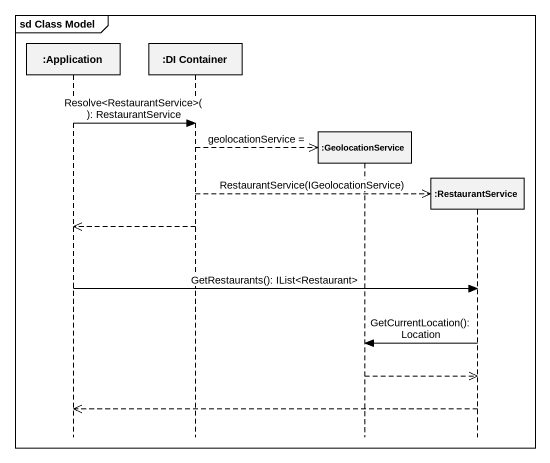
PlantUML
@startuml
mainframe sd Class Model
hide footbox
participant ":Application" as Application
participant ":DI Container" as DI_Container
participant ":GeolocationService" as GeolocationService
participant ":RestaurantService" as RestaurantService

Application -> DI_Container : Resolve<RestaurantService>(): RestaurantService
DI_Container -->> GeolocationService ** : geolocationService =
DI_Container -->> RestaurantService ** : RestaurantService(IGeolocationService)
DI_Container -->> Application
Application -> RestaurantService : GetRestaurants(): IList<Restaurant>
RestaurantService -> GeolocationService : GetCurrentLocation(): Location
GeolocationService -->> RestaurantService
RestaurantService -->> Application
@enduml
